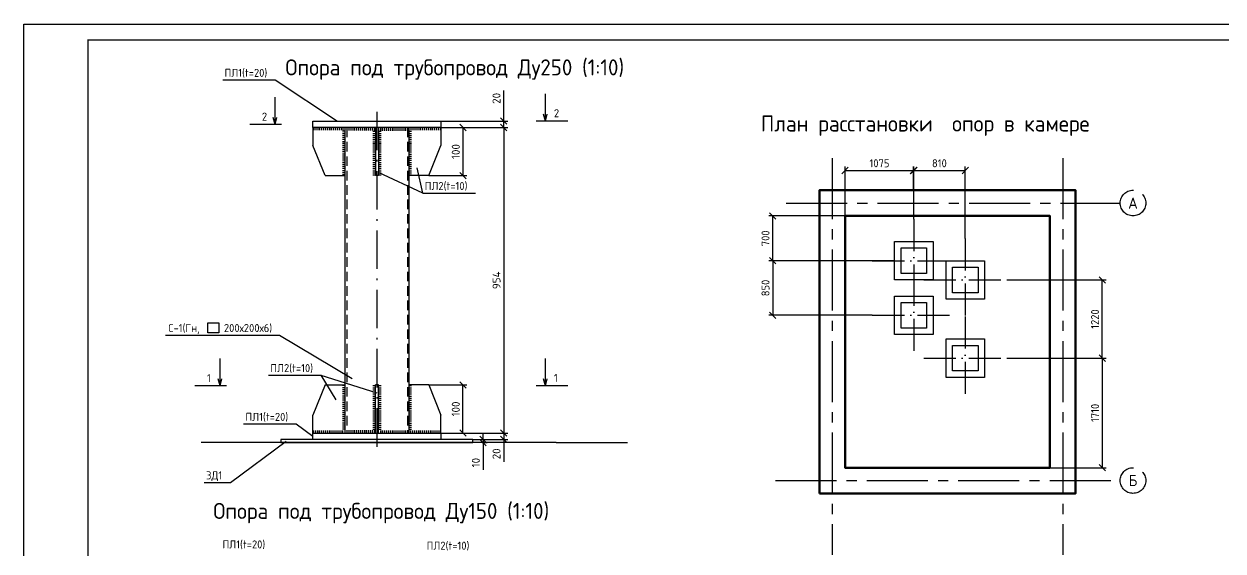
# Model space of a CAD drawing. Header units: millimetres. Extents: x 1601 to 14530, y 1157 to 12625.
# Drawn here: x 10649.1 to 11023.7, y 3084 to 3248.4 of the extents above; entities that cross this region are included whole.
import ezdxf

# ---------------------------------------------------------------- set-up
doc = ezdxf.new("R2010")
doc.units = ezdxf.units.MM
for name, pattern in [('ACAD_ISO10W100', [18.5, 12, -3, 0.5, -3]), ('ADSK_Осевая', [14, 10, -2, 0, -2]), ('HIDDEN', [0.375, 0.25, -0.125]), ('осевая2', [28.575, 19.05, -3.175, 3.175, -3.175])]:
    doc.linetypes.add(name, pattern=pattern)
doc.layers.add('Осевая', color=2, linetype='осевая2', lineweight=30)
doc.layers.add('Основной', color=1, linetype='Continuous', lineweight=60)
doc.layers.add('РАЗМЕР', color=7, linetype='Continuous')
doc.styles.add('-ISOCPEUR-', font='isocpeur.TTF')
doc.styles.add('GOST', font='GOST Common.ttf')
doc.styles.get("Standard").update_dxf_attribs({"font": 'GOST Common.ttf'})
doc.dimstyles.new('М 1 к 50', dxfattribs={"dimtxt": 2.5, "dimasz": 2, "dimexe": 1.25, "dimexo": 0, "dimgap": 1, "dimtad": 1, "dimdec": 0, "dimlfac": 50, "dimzin": 0, "dimdsep": 46, "dimtxsty": 'GOST', "dimblk": 'OBLIQUE', "dimcen": 0, "dimclrd": 256, "dimclre": 256, "dimclrt": 256, "dimazin": 2, "dimtfac": 1, "dimtdec": 0, "dimtmove": 0, "dimatfit": 3, "dimldrblk": 'NONE', "dimfxl": 1.25, "dimtolj": 1, "dimtzin": 0, "dimlwd": -1, "dimlwe": -1, "dimarcsym": 2})

# ---------------------------------------------------------------- blocks, each defined once
blk = doc.blocks.new('_Oblique')
at = {"color": 0, "linetype": 'ByBlock', "lineweight": -2}
blk.add_line((-0.5, -0.5), (0.5, 0.5), dxfattribs=at)
blk = doc.blocks.new('*D101')
at = {"transparency": 16777216}
for p, q in [((10798.96, 3218.13), (10798.96, 3227.73)), ((10779.35, 3218.13), (10800.21, 3218.13)), ((10798.96, 3216.13), (10798.96, 3218.13)), ((10779.35, 3216.13), (10800.21, 3216.13))]:
    blk.add_line(p, q, dxfattribs=at)
at = {"layer": 'Defpoints', "color": 0, "transparency": 16777216}
for p in [(10779.35, 3218.13), (10779.35, 3216.13), (10798.96, 3216.13)]:
    blk.add_point(p, dxfattribs=at)
at = {"transparency": 16777216, "xscale": 2, "yscale": 2, "zscale": 2}
for p, rotation in [((10798.96, 3218.13), 90), ((10798.96, 3216.13), 270)]:
    blk.add_blockref('_Oblique', p, dxfattribs=dict(at, rotation=rotation))
at = {"transparency": 16777216, "insert": (10796.71, 3225.23), "char_height": 2.5, "attachment_point": 5, "rotation": 90, "style": '-ISOCPEUR-'}
blk.add_mtext('\\A1;20', dxfattribs=at)
blk = doc.blocks.new('_None')
blk = doc.blocks.new('*D102')
at = {"transparency": 16777216}
for p, q in [((10779.35, 3216.13), (10787.48, 3216.13)), ((10786.23, 3216.13), (10786.23, 3201.13)), ((10775.56, 3201.13), (10787.48, 3201.13))]:
    blk.add_line(p, q, dxfattribs=at)
at = {"layer": 'Defpoints', "color": 0, "transparency": 16777216}
for p in [(10779.35, 3216.13), (10775.56, 3201.13), (10786.23, 3201.13)]:
    blk.add_point(p, dxfattribs=at)
at = {"transparency": 16777216, "xscale": 2, "yscale": 2, "zscale": 2}
for p, rotation in [((10786.23, 3216.13), 90), ((10786.23, 3201.13), 270)]:
    blk.add_blockref('_Oblique', p, dxfattribs=dict(at, rotation=rotation))
at = {"transparency": 16777216, "insert": (10783.98, 3208.63), "char_height": 2.5, "attachment_point": 5, "rotation": 90, "style": '-ISOCPEUR-'}
blk.add_mtext('\\A1;100', dxfattribs=at)
blk = doc.blocks.new('*D103')
at = {"transparency": 16777216}
for p, q in [((10798.96, 3120.78), (10800.21, 3120.78)), ((10798.96, 3120.78), (10798.96, 3118.78)), ((10789.35, 3118.78), (10800.21, 3118.78)), ((10798.96, 3118.78), (10798.96, 3111.78))]:
    blk.add_line(p, q, dxfattribs=at)
at = {"layer": 'Defpoints', "color": 0, "transparency": 16777216}
for p in [(10798.96, 3120.78), (10789.35, 3118.78), (10798.96, 3118.78)]:
    blk.add_point(p, dxfattribs=at)
at = {"transparency": 16777216, "xscale": 2, "yscale": 2, "zscale": 2}
for p, rotation in [((10798.96, 3120.78), 90), ((10798.96, 3118.78), 270)]:
    blk.add_blockref('_Oblique', p, dxfattribs=dict(at, rotation=rotation))
at = {"transparency": 16777216, "insert": (10796.71, 3114.28), "char_height": 2.5, "attachment_point": 5, "rotation": 90, "style": '-ISOCPEUR-'}
blk.add_mtext('\\A1;20', dxfattribs=at)
blk = doc.blocks.new('*D93')
at = {"transparency": 16777216}
for p, q in [((10792.5, 3118.78), (10792.5, 3120.78)), ((10792.25, 3117.78), (10793.75, 3117.78)), ((10792.5, 3118.78), (10793.75, 3118.78)), ((10792.5, 3118.78), (10792.5, 3117.78)), ((10792.5, 3117.78), (10792.5, 3109.28))]:
    blk.add_line(p, q, dxfattribs=at)
at = {"layer": 'Defpoints', "color": 0, "transparency": 16777216}
for p in [(10792.25, 3117.78), (10792.5, 3118.78), (10792.5, 3117.78)]:
    blk.add_point(p, dxfattribs=at)
at = {"transparency": 16777216, "xscale": 2, "yscale": 2, "zscale": 2}
for p, rotation in [((10792.5, 3118.78), 270), ((10792.5, 3117.78), 90)]:
    blk.add_blockref('_Oblique', p, dxfattribs=dict(at, rotation=rotation))
at = {"transparency": 16777216, "insert": (10790.25, 3111.53), "char_height": 2.5, "attachment_point": 5, "rotation": 90, "style": '-ISOCPEUR-'}
blk.add_mtext('\\A1;10', dxfattribs=at)
blk = doc.blocks.new('*D94')
at = {"transparency": 16777216}
for p, q in [((10789.78, 3216.13), (10800.21, 3216.13)), ((10798.96, 3216.13), (10798.96, 3120.78)), ((10787.48, 3120.78), (10800.21, 3120.78))]:
    blk.add_line(p, q, dxfattribs=at)
at = {"layer": 'Defpoints', "color": 0, "transparency": 16777216}
for p in [(10789.78, 3216.13), (10787.48, 3120.78), (10798.96, 3120.78)]:
    blk.add_point(p, dxfattribs=at)
at = {"transparency": 16777216, "xscale": 2, "yscale": 2, "zscale": 2}
for p, rotation in [((10798.96, 3216.13), 90), ((10798.96, 3120.78), 270)]:
    blk.add_blockref('_Oblique', p, dxfattribs=dict(at, rotation=rotation))
at = {"transparency": 16777216, "insert": (10796.71, 3168.45), "char_height": 2.5, "attachment_point": 5, "rotation": 90, "style": '-ISOCPEUR-'}
blk.add_mtext('\\A1;954', dxfattribs=at)
blk = doc.blocks.new('*D104')
at = {"transparency": 16777216}
for p, q in [((10775.56, 3135.78), (10787.48, 3135.78)), ((10786.23, 3120.78), (10786.23, 3135.78)), ((10779.35, 3120.78), (10787.48, 3120.78))]:
    blk.add_line(p, q, dxfattribs=at)
at = {"layer": 'Defpoints', "color": 0, "transparency": 16777216}
for p in [(10775.56, 3135.78), (10786.23, 3135.78), (10779.35, 3120.78)]:
    blk.add_point(p, dxfattribs=at)
at = {"transparency": 16777216, "xscale": 2, "yscale": 2, "zscale": 2}
for p, rotation in [((10786.23, 3135.78), 90), ((10786.23, 3120.78), 270)]:
    blk.add_blockref('_Oblique', p, dxfattribs=dict(at, rotation=rotation))
at = {"transparency": 16777216, "insert": (10783.98, 3128.28), "char_height": 2.5, "width": 2.259, "attachment_point": 5, "rotation": 90, "style": '-ISOCPEUR-'}
blk.add_mtext('\\A1;100', dxfattribs=at)
blk = doc.blocks.new('*D345')
at = {"transparency": 16777216}
for p, q in [((10914.11, 3188.55), (10881.74, 3188.55)), ((10882.99, 3174.55), (10882.99, 3188.55)), ((10914.11, 3174.55), (10881.74, 3174.55))]:
    blk.add_line(p, q, dxfattribs=at)
at = {"layer": 'Defpoints', "color": 0, "transparency": 16777216}
for p in [(10882.99, 3188.55), (10914.11, 3188.55), (10914.11, 3174.55)]:
    blk.add_point(p, dxfattribs=at)
at = {"transparency": 16777216, "xscale": 2, "yscale": 2, "zscale": 2}
for p, rotation in [((10882.99, 3188.55), 90), ((10882.99, 3174.55), 270)]:
    blk.add_blockref('_Oblique', p, dxfattribs=dict(at, rotation=rotation))
at = {"transparency": 16777216, "insert": (10880.74, 3181.55), "char_height": 2.5, "attachment_point": 5, "rotation": 90, "style": 'GOST'}
blk.add_mtext('\\A1;700', dxfattribs=at)
blk = doc.blocks.new('*D346')
at = {"transparency": 16777216}
for p, q in [((10921.08, 3174.55), (10881.74, 3174.55)), ((10882.99, 3174.55), (10882.99, 3157.55)), ((10914.11, 3157.55), (10881.74, 3157.55))]:
    blk.add_line(p, q, dxfattribs=at)
at = {"layer": 'Defpoints', "color": 0, "transparency": 16777216}
for p in [(10921.08, 3174.55), (10882.99, 3157.55), (10914.11, 3157.55)]:
    blk.add_point(p, dxfattribs=at)
at = {"transparency": 16777216, "xscale": 2, "yscale": 2, "zscale": 2}
for p, rotation in [((10882.99, 3174.55), 90), ((10882.99, 3157.55), 270)]:
    blk.add_blockref('_Oblique', p, dxfattribs=dict(at, rotation=rotation))
at = {"transparency": 16777216, "insert": (10880.74, 3166.05), "char_height": 2.5, "attachment_point": 5, "rotation": 90, "style": 'GOST'}
blk.add_mtext('\\A1;850', dxfattribs=at)
blk = doc.blocks.new('*D347')
at = {"transparency": 16777216}
for p, q in [((10956.12, 3168.55), (10987.18, 3168.55)), ((10985.93, 3144.15), (10985.93, 3168.55)), ((10956.12, 3144.15), (10987.18, 3144.15))]:
    blk.add_line(p, q, dxfattribs=at)
at = {"layer": 'Defpoints', "color": 0, "transparency": 16777216}
for p in [(10956.12, 3168.55), (10985.93, 3168.55), (10956.12, 3144.15)]:
    blk.add_point(p, dxfattribs=at)
at = {"transparency": 16777216, "xscale": 2, "yscale": 2, "zscale": 2}
for p, rotation in [((10985.93, 3168.55), 90), ((10985.93, 3144.15), 270)]:
    blk.add_blockref('_Oblique', p, dxfattribs=dict(at, rotation=rotation))
at = {"transparency": 16777216, "insert": (10983.68, 3156.35), "char_height": 2.5, "attachment_point": 5, "rotation": 90, "style": 'GOST'}
blk.add_mtext('\\A1;1220', dxfattribs=at)
blk = doc.blocks.new('*D348')
at = {"transparency": 16777216}
for p, q in [((10956.12, 3144.15), (10987.18, 3144.15)), ((10985.93, 3144.15), (10985.93, 3109.95)), ((10956.12, 3109.95), (10987.18, 3109.95))]:
    blk.add_line(p, q, dxfattribs=at)
at = {"layer": 'Defpoints', "color": 0, "transparency": 16777216}
for p in [(10956.12, 3144.15), (10956.12, 3109.95), (10985.93, 3109.95)]:
    blk.add_point(p, dxfattribs=at)
at = {"transparency": 16777216, "xscale": 2, "yscale": 2, "zscale": 2}
for p, rotation in [((10985.93, 3144.15), 90), ((10985.93, 3109.95), 270)]:
    blk.add_blockref('_Oblique', p, dxfattribs=dict(at, rotation=rotation))
at = {"transparency": 16777216, "insert": (10983.68, 3127.05), "char_height": 2.5, "attachment_point": 5, "rotation": 90, "style": 'GOST'}
blk.add_mtext('\\A1;1710', dxfattribs=at)
blk = doc.blocks.new('*D349')
at = {"transparency": 16777216}
for p, q in [((10905.6, 3188.55), (10905.6, 3203.98)), ((10905.6, 3202.73), (10927.08, 3202.73)), ((10927.08, 3187.51), (10927.08, 3203.98))]:
    blk.add_line(p, q, dxfattribs=at)
at = {"layer": 'Defpoints', "color": 0, "transparency": 16777216}
for p in [(10927.08, 3202.73), (10905.6, 3188.55), (10927.08, 3187.51)]:
    blk.add_point(p, dxfattribs=at)
at = {"transparency": 16777216, "xscale": 2, "yscale": 2, "zscale": 2, "rotation": 180}
blk.add_blockref('_Oblique', (10905.6, 3202.73), dxfattribs=at)
at = {"transparency": 16777216, "xscale": 2, "yscale": 2, "zscale": 2}
blk.add_blockref('_Oblique', (10927.08, 3202.73), dxfattribs=at)
at = {"transparency": 16777216, "insert": (10916.34, 3204.98), "char_height": 2.5, "attachment_point": 5, "style": 'GOST'}
blk.add_mtext('\\A1;1075', dxfattribs=at)
blk = doc.blocks.new('*D350')
at = {"transparency": 16777216}
for p, q in [((10926.97, 3196.55), (10926.97, 3203.98)), ((10926.97, 3202.73), (10943.15, 3202.73)), ((10943.15, 3181.51), (10943.15, 3203.98))]:
    blk.add_line(p, q, dxfattribs=at)
at = {"layer": 'Defpoints', "color": 0, "transparency": 16777216}
for p in [(10943.15, 3202.73), (10926.97, 3196.55), (10943.15, 3181.51)]:
    blk.add_point(p, dxfattribs=at)
at = {"transparency": 16777216, "xscale": 2, "yscale": 2, "zscale": 2, "rotation": 180}
blk.add_blockref('_Oblique', (10926.97, 3202.73), dxfattribs=at)
at = {"transparency": 16777216, "xscale": 2, "yscale": 2, "zscale": 2}
blk.add_blockref('_Oblique', (10943.15, 3202.73), dxfattribs=at)
at = {"transparency": 16777216, "insert": (10935.06, 3204.98), "char_height": 2.5, "attachment_point": 5, "style": 'GOST'}
blk.add_mtext('\\A1;810', dxfattribs=at)

msp = doc.modelspace()

# ---------------------------------------------------------------- linework, layer by layer
at = {"color": 18, "true_color": 0x000000}
for p, q in [((10711.1779, 3230.9841), (10727.577, 3230.9841)), ((10727.577, 3230.9841), (10747.0187, 3218.1299)), ((10727.5333, 3217.0977), (10727.5333, 3225.6083)), ((10811.9766, 3218.0977), (10811.9766, 3226.6083)), ((10727.5333, 3217.0977), (10726.9465, 3219.2796)), ((10727.5333, 3217.0977), (10728.1201, 3219.2796)), ((10759.3549, 3218.1299), (10771.8549, 3218.1299)), ((10818.9837, 3218.0977), (10809.0923, 3218.0977)), ((10811.9766, 3218.0977), (10811.3898, 3220.2796)), ((10811.9766, 3218.0977), (10812.5633, 3220.2796)), ((10729.5294, 3217.0977), (10719.638, 3217.0977)), ((10739.3549, 3216.1299), (10739.3549, 3210.5719)), ((10739.6268, 3216.1299), (10739.6268, 3215.3372)), ((10740.2349, 3216.1299), (10740.2349, 3215.3372)), ((10740.8429, 3216.1299), (10740.8429, 3215.3372)), ((10741.4509, 3216.1299), (10741.4509, 3215.3372)), ((10742.0589, 3216.1299), (10742.0589, 3215.3372)), ((10742.6669, 3216.1299), (10742.6669, 3215.3372)), ((10743.2749, 3216.1299), (10743.2749, 3215.3372)), ((10743.8829, 3216.1299), (10743.8829, 3215.3372)), ((10744.4909, 3216.1299), (10744.4909, 3215.3372)), ((10745.0989, 3216.1299), (10745.0989, 3215.3372)), ((10745.7069, 3216.1299), (10745.7069, 3215.3372)), ((10746.3149, 3216.1299), (10746.3149, 3215.3372)), ((10746.9229, 3216.1299), (10746.9229, 3215.3372)), ((10747.5309, 3216.1299), (10747.5309, 3215.3372)), ((10748.1389, 3216.1299), (10748.1389, 3215.3372)), ((10749.3549, 3214.9624), (10748.5804, 3214.9624)), ((10749.3549, 3214.3106), (10748.5804, 3214.3106)), ((10748.7469, 3216.1299), (10748.7469, 3215.3372)), ((10749.3549, 3216.1299), (10749.3549, 3120.7799)), ((10750.5709, 3216.0226), (10750.5709, 3215.2299)), ((10751.1789, 3216.0226), (10751.1789, 3215.2299)), ((10751.7869, 3216.0226), (10751.7869, 3215.2299)), ((10752.3949, 3216.0226), (10752.3949, 3215.2299)), ((10753.0029, 3216.0226), (10753.0029, 3215.2299)), ((10753.6109, 3216.0226), (10753.6109, 3215.2299)), ((10754.2189, 3216.0226), (10754.2189, 3215.2299)), ((10754.8269, 3216.0226), (10754.8269, 3215.2299)), ((10755.4349, 3216.0226), (10755.4349, 3215.2299)), ((10756.0429, 3216.0226), (10756.0429, 3215.2299)), ((10756.6509, 3216.0226), (10756.6509, 3215.2299)), ((10757.2589, 3216.0226), (10757.2589, 3215.2299)), ((10757.867, 3216.0226), (10757.867, 3215.2299)), ((10758.1026, 3214.9624), (10758.8771, 3214.9624)), ((10758.1026, 3214.3106), (10758.8771, 3214.3106)), ((10758.475, 3216.0226), (10758.475, 3215.2299)), ((10758.8955, 3216.1299), (10758.8955, 3201.1299)), ((10759.8143, 3216.1299), (10759.8143, 3201.1299)), ((10759.9472, 3214.9624), (10760.7218, 3214.9624)), ((10759.9472, 3214.3106), (10760.7218, 3214.3106)), ((10760.4223, 3215.9437), (10760.4223, 3215.151)), ((10761.0303, 3215.9437), (10761.0303, 3215.151)), ((10761.6383, 3215.9437), (10761.6383, 3215.151)), ((10762.2463, 3215.9437), (10762.2463, 3215.151)), ((10762.8543, 3215.9437), (10762.8543, 3215.151)), ((10763.4623, 3215.9437), (10763.4623, 3215.151)), ((10764.0703, 3215.9437), (10764.0703, 3215.151)), ((10764.6783, 3215.9437), (10764.6783, 3215.151)), ((10765.2864, 3215.9437), (10765.2864, 3215.151)), ((10765.8944, 3215.9437), (10765.8944, 3215.151)), ((10766.5024, 3215.9437), (10766.5024, 3215.151)), ((10767.1104, 3215.9437), (10767.1104, 3215.151)), ((10767.7184, 3215.9437), (10767.7184, 3215.151)), ((10768.3264, 3215.9437), (10768.3264, 3215.151)), ((10769.3549, 3216.1299), (10769.3549, 3120.7799)), ((10769.3549, 3214.9624), (10770.1294, 3214.9624)), ((10769.3549, 3214.3106), (10770.1294, 3214.3106)), ((10769.9629, 3216.1299), (10769.9629, 3215.3372)), ((10770.5709, 3216.1299), (10770.5709, 3215.3372)), ((10771.1789, 3216.1299), (10771.1789, 3215.3372)), ((10771.7869, 3216.1299), (10771.7869, 3215.3372)), ((10772.3949, 3216.1299), (10772.3949, 3215.3372)), ((10773.0029, 3216.1299), (10773.0029, 3215.3372)), ((10773.6109, 3216.1299), (10773.6109, 3215.3372)), ((10774.2189, 3216.1299), (10774.2189, 3215.3372)), ((10774.8269, 3216.1299), (10774.8269, 3215.3372)), ((10775.4349, 3216.1299), (10775.4349, 3215.3372)), ((10776.0429, 3216.1299), (10776.0429, 3215.3372)), ((10776.6509, 3216.1299), (10776.6509, 3215.3372)), ((10777.2589, 3216.1299), (10777.2589, 3215.3372)), ((10777.867, 3216.1299), (10777.867, 3215.3372)), ((10778.475, 3216.1299), (10778.475, 3215.3372)), ((10779.083, 3216.1299), (10779.083, 3215.3372)), ((10779.3549, 3216.1299), (10779.3549, 3210.5719)), ((10743.1519, 3201.1299), (10739.3549, 3210.5719)), ((10749.3549, 3213.6588), (10748.5804, 3213.6588)), ((10749.3549, 3213.0071), (10748.5804, 3213.0071)), ((10749.3549, 3213.0071), (10748.5804, 3213.0071)), ((10749.3549, 3212.3553), (10748.5804, 3212.3553)), ((10749.3549, 3211.7035), (10748.5804, 3211.7035)), ((10749.3549, 3211.1211), (10748.5804, 3211.1211)), ((10749.3549, 3211.0518), (10748.5804, 3211.0518)), ((10749.3549, 3210.4693), (10748.5804, 3210.4693)), ((10758.1026, 3213.6588), (10758.8771, 3213.6588)), ((10758.1026, 3213.0071), (10758.8771, 3213.0071)), ((10758.1026, 3213.0071), (10758.8771, 3213.0071)), ((10758.1026, 3212.3553), (10758.8771, 3212.3553)), ((10758.1026, 3211.7035), (10758.8771, 3211.7035)), ((10758.1026, 3211.1211), (10758.8771, 3211.1211)), ((10758.1026, 3211.0518), (10758.8771, 3211.0518)), ((10758.1026, 3210.4693), (10758.8771, 3210.4693)), ((10759.9472, 3213.6588), (10760.7218, 3213.6588)), ((10759.9472, 3213.0071), (10760.7218, 3213.0071)), ((10759.9472, 3213.0071), (10760.7218, 3213.0071)), ((10759.9472, 3212.3553), (10760.7218, 3212.3553)), ((10759.9472, 3211.7035), (10760.7218, 3211.7035)), ((10759.9472, 3211.1211), (10760.7218, 3211.1211)), ((10759.9472, 3211.0518), (10760.7218, 3211.0518)), ((10759.9472, 3210.4693), (10760.7218, 3210.4693)), ((10769.3549, 3213.6588), (10770.1294, 3213.6588)), ((10769.3549, 3213.0071), (10770.1294, 3213.0071)), ((10769.3549, 3213.0071), (10770.1294, 3213.0071)), ((10769.3549, 3212.3553), (10770.1294, 3212.3553)), ((10769.3549, 3211.7035), (10770.1294, 3211.7035)), ((10769.3549, 3211.1211), (10770.1294, 3211.1211)), ((10769.3549, 3211.0518), (10770.1294, 3211.0518)), ((10769.3549, 3210.4693), (10770.1294, 3210.4693)), ((10775.5579, 3201.1299), (10779.3549, 3210.5719)), ((10749.3549, 3209.8175), (10748.5804, 3209.8175)), ((10749.3549, 3209.1658), (10748.5804, 3209.1658)), ((10749.3549, 3209.1658), (10748.5804, 3209.1658)), ((10749.3549, 3208.514), (10748.5804, 3208.514)), ((10749.3549, 3207.8622), (10748.5804, 3207.8622)), ((10749.3549, 3207.2105), (10748.5804, 3207.2105)), ((10749.3549, 3207.2105), (10748.5804, 3207.2105)), ((10749.3549, 3206.5587), (10748.5804, 3206.5587)), ((10758.1026, 3209.8175), (10758.8771, 3209.8175)), ((10758.1026, 3209.1658), (10758.8771, 3209.1658)), ((10758.1026, 3209.1658), (10758.8771, 3209.1658)), ((10758.1026, 3208.514), (10758.8771, 3208.514)), ((10758.1026, 3207.8622), (10758.8771, 3207.8622)), ((10758.1026, 3207.2105), (10758.8771, 3207.2105)), ((10758.1026, 3207.2105), (10758.8771, 3207.2105)), ((10758.1026, 3206.5587), (10758.8771, 3206.5587)), ((10759.9472, 3209.8175), (10760.7218, 3209.8175)), ((10759.9472, 3209.1658), (10760.7218, 3209.1658)), ((10759.9472, 3209.1658), (10760.7218, 3209.1658)), ((10759.9472, 3208.514), (10760.7218, 3208.514)), ((10759.9472, 3207.8622), (10760.7218, 3207.8622)), ((10759.9472, 3207.2105), (10760.7218, 3207.2105)), ((10759.9472, 3207.2105), (10760.7218, 3207.2105)), ((10759.9472, 3206.5587), (10760.7218, 3206.5587)), ((10769.3549, 3209.8175), (10770.1294, 3209.8175)), ((10769.3549, 3209.1658), (10770.1294, 3209.1658)), ((10769.3549, 3209.1658), (10770.1294, 3209.1658)), ((10769.3549, 3208.514), (10770.1294, 3208.514)), ((10769.3549, 3207.8622), (10770.1294, 3207.8622)), ((10769.3549, 3207.2105), (10770.1294, 3207.2105)), ((10769.3549, 3207.2105), (10770.1294, 3207.2105)), ((10769.3549, 3206.5587), (10770.1294, 3206.5587)), ((10749.3549, 3205.9069), (10748.5804, 3205.9069)), ((10749.3549, 3205.2551), (10748.5804, 3205.2551)), ((10749.3549, 3205.2551), (10748.5804, 3205.2551)), ((10749.3549, 3204.6034), (10748.5804, 3204.6034)), ((10749.3549, 3203.9516), (10748.5804, 3203.9516)), ((10749.3549, 3203.2998), (10748.5804, 3203.2998)), ((10749.3549, 3203.2998), (10748.5804, 3203.2998)), ((10749.3549, 3202.648), (10748.5804, 3202.648)), ((10758.1026, 3205.9069), (10758.8771, 3205.9069)), ((10758.1026, 3205.2551), (10758.8771, 3205.2551)), ((10758.1026, 3205.2551), (10758.8771, 3205.2551)), ((10758.1026, 3204.6034), (10758.8771, 3204.6034)), ((10758.1026, 3203.9516), (10758.8771, 3203.9516)), ((10758.1026, 3203.2998), (10758.8771, 3203.2998)), ((10758.1026, 3203.2998), (10758.8771, 3203.2998)), ((10758.1026, 3202.648), (10758.8771, 3202.648)), ((10759.9472, 3205.9069), (10760.7218, 3205.9069)), ((10759.9472, 3205.2551), (10760.7218, 3205.2551)), ((10759.9472, 3205.2551), (10760.7218, 3205.2551)), ((10759.9472, 3204.6034), (10760.7218, 3204.6034)), ((10759.9472, 3203.9516), (10760.7218, 3203.9516)), ((10759.9472, 3203.2998), (10760.7218, 3203.2998)), ((10759.9472, 3203.2998), (10760.7218, 3203.2998)), ((10759.9472, 3202.648), (10760.7218, 3202.648)), ((10769.3549, 3205.9069), (10770.1294, 3205.9069)), ((10769.3549, 3205.2551), (10770.1294, 3205.2551)), ((10769.3549, 3205.2551), (10770.1294, 3205.2551)), ((10769.3549, 3204.6034), (10770.1294, 3204.6034)), ((10769.3549, 3203.9516), (10770.1294, 3203.9516)), ((10769.3549, 3203.2998), (10770.1294, 3203.2998)), ((10769.3549, 3203.2998), (10770.1294, 3203.2998)), ((10769.3549, 3202.648), (10770.1294, 3202.648)), ((10773.709, 3195.6824), (10771.944, 3203.585)), ((10743.1519, 3201.1299), (10749.3549, 3201.1299)), ((10749.3549, 3201.9963), (10748.5804, 3201.9963)), ((10749.3549, 3201.3445), (10748.5804, 3201.3445)), ((10758.1026, 3201.9963), (10758.8771, 3201.9963)), ((10758.1026, 3201.3445), (10758.8771, 3201.3445)), ((10759.8143, 3201.1299), (10758.8955, 3201.1299)), ((10773.709, 3195.6824), (10759.8143, 3202.1389)), ((10759.9472, 3201.9963), (10760.7218, 3201.9963)), ((10759.9472, 3201.3445), (10760.7218, 3201.3445)), ((10769.3549, 3201.9963), (10770.1294, 3201.9963)), ((10769.3549, 3201.3445), (10770.1294, 3201.3445)), ((10775.5579, 3201.1299), (10769.3549, 3201.1299)), ((10773.709, 3195.6824), (10790.1082, 3195.6824)), ((10693.3098, 3151.3384), (10728.926, 3151.3384)), ((10728.926, 3151.3384), (10751.6043, 3137.8169)), ((10710.3571, 3135.4766), (10710.3571, 3143.9872)), ((10811.9766, 3135.4766), (10811.9766, 3143.9872)), ((10712.3533, 3135.4766), (10702.4618, 3135.4766)), ((10710.3571, 3135.4766), (10709.7703, 3137.6585)), ((10710.3571, 3135.4766), (10710.9439, 3137.6585)), ((10725.4765, 3138.8234), (10741.8757, 3138.8234)), ((10743.1519, 3135.7799), (10739.3549, 3126.338)), ((10741.8757, 3138.8234), (10759.3549, 3133.3451)), ((10741.8757, 3138.8234), (10746.5571, 3131.1203)), ((10743.1519, 3135.7799), (10749.3549, 3135.7799)), ((10749.3549, 3135.5654), (10748.5804, 3135.5654)), ((10758.1026, 3135.5654), (10758.8771, 3135.5654)), ((10758.8955, 3120.7799), (10758.8955, 3135.7799)), ((10759.8143, 3135.7799), (10758.8955, 3135.7799)), ((10759.8143, 3120.7799), (10759.8143, 3135.7799)), ((10759.9472, 3135.5654), (10760.7218, 3135.5654)), ((10775.5579, 3135.7799), (10769.3549, 3135.7799)), ((10769.3549, 3135.5654), (10770.1294, 3135.5654)), ((10775.5579, 3135.7799), (10779.3549, 3126.338)), ((10818.9837, 3135.4766), (10809.0923, 3135.4766)), ((10811.9766, 3135.4766), (10811.3898, 3137.6585)), ((10811.9766, 3135.4766), (10812.5633, 3137.6585)), ((10749.3549, 3134.9136), (10748.5804, 3134.9136)), ((10749.3549, 3134.2618), (10748.5804, 3134.2618)), ((10749.3549, 3133.61), (10748.5804, 3133.61)), ((10749.3549, 3133.61), (10748.5804, 3133.61)), ((10749.3549, 3132.9583), (10748.5804, 3132.9583)), ((10749.3549, 3132.3065), (10748.5804, 3132.3065)), ((10749.3549, 3131.6547), (10748.5804, 3131.6547)), ((10749.3549, 3131.6547), (10748.5804, 3131.6547)), ((10758.1026, 3134.9136), (10758.8771, 3134.9136)), ((10758.1026, 3134.2618), (10758.8771, 3134.2618)), ((10758.1026, 3133.61), (10758.8771, 3133.61)), ((10758.1026, 3133.61), (10758.8771, 3133.61)), ((10758.1026, 3132.9583), (10758.8771, 3132.9583)), ((10758.1026, 3132.3065), (10758.8771, 3132.3065)), ((10758.1026, 3131.6547), (10758.8771, 3131.6547)), ((10758.1026, 3131.6547), (10758.8771, 3131.6547)), ((10759.9472, 3134.9136), (10760.7218, 3134.9136)), ((10759.9472, 3134.2618), (10760.7218, 3134.2618)), ((10759.9472, 3133.61), (10760.7218, 3133.61)), ((10759.9472, 3133.61), (10760.7218, 3133.61)), ((10759.9472, 3132.9583), (10760.7218, 3132.9583)), ((10759.9472, 3132.3065), (10760.7218, 3132.3065)), ((10759.9472, 3131.6547), (10760.7218, 3131.6547)), ((10759.9472, 3131.6547), (10760.7218, 3131.6547)), ((10769.3549, 3134.9136), (10770.1294, 3134.9136)), ((10769.3549, 3134.2618), (10770.1294, 3134.2618)), ((10769.3549, 3133.61), (10770.1294, 3133.61)), ((10769.3549, 3133.61), (10770.1294, 3133.61)), ((10769.3549, 3132.9583), (10770.1294, 3132.9583)), ((10769.3549, 3132.3065), (10770.1294, 3132.3065)), ((10769.3549, 3131.6547), (10770.1294, 3131.6547)), ((10769.3549, 3131.6547), (10770.1294, 3131.6547)), ((10749.3549, 3131.0029), (10748.5804, 3131.0029)), ((10749.3549, 3130.3512), (10748.5804, 3130.3512)), ((10749.3549, 3129.6994), (10748.5804, 3129.6994)), ((10749.3549, 3129.6994), (10748.5804, 3129.6994)), ((10749.3549, 3129.0476), (10748.5804, 3129.0476)), ((10749.3549, 3128.3958), (10748.5804, 3128.3958)), ((10749.3549, 3127.7441), (10748.5804, 3127.7441)), ((10749.3549, 3127.7441), (10748.5804, 3127.7441)), ((10758.1026, 3131.0029), (10758.8771, 3131.0029)), ((10758.1026, 3130.3512), (10758.8771, 3130.3512)), ((10758.1026, 3129.6994), (10758.8771, 3129.6994)), ((10758.1026, 3129.6994), (10758.8771, 3129.6994)), ((10758.1026, 3129.0476), (10758.8771, 3129.0476)), ((10758.1026, 3128.3958), (10758.8771, 3128.3958)), ((10758.1026, 3127.7441), (10758.8771, 3127.7441)), ((10758.1026, 3127.7441), (10758.8771, 3127.7441)), ((10759.9472, 3131.0029), (10760.7218, 3131.0029)), ((10759.9472, 3130.3512), (10760.7218, 3130.3512)), ((10759.9472, 3129.6994), (10760.7218, 3129.6994)), ((10759.9472, 3129.6994), (10760.7218, 3129.6994)), ((10759.9472, 3129.0476), (10760.7218, 3129.0476)), ((10759.9472, 3128.3958), (10760.7218, 3128.3958)), ((10759.9472, 3127.7441), (10760.7218, 3127.7441)), ((10759.9472, 3127.7441), (10760.7218, 3127.7441)), ((10769.3549, 3131.0029), (10770.1294, 3131.0029)), ((10769.3549, 3130.3512), (10770.1294, 3130.3512)), ((10769.3549, 3129.6994), (10770.1294, 3129.6994)), ((10769.3549, 3129.6994), (10770.1294, 3129.6994)), ((10769.3549, 3129.0476), (10770.1294, 3129.0476)), ((10769.3549, 3128.3958), (10770.1294, 3128.3958)), ((10769.3549, 3127.7441), (10770.1294, 3127.7441)), ((10769.3549, 3127.7441), (10770.1294, 3127.7441)), ((10739.3549, 3120.7799), (10739.3549, 3126.338)), ((10749.3549, 3127.0923), (10748.5804, 3127.0923)), ((10749.3549, 3126.4405), (10748.5804, 3126.4405)), ((10749.3549, 3125.8581), (10748.5804, 3125.8581)), ((10749.3549, 3125.7887), (10748.5804, 3125.7887)), ((10749.3549, 3125.2063), (10748.5804, 3125.2063)), ((10749.3549, 3124.5545), (10748.5804, 3124.5545)), ((10749.3549, 3123.9028), (10748.5804, 3123.9028)), ((10749.3549, 3123.9028), (10748.5804, 3123.9028)), ((10758.1026, 3127.0923), (10758.8771, 3127.0923)), ((10758.1026, 3126.4405), (10758.8771, 3126.4405)), ((10758.1026, 3125.8581), (10758.8771, 3125.8581)), ((10758.1026, 3125.7887), (10758.8771, 3125.7887)), ((10758.1026, 3125.2063), (10758.8771, 3125.2063)), ((10758.1026, 3124.5545), (10758.8771, 3124.5545)), ((10758.1026, 3123.9028), (10758.8771, 3123.9028)), ((10758.1026, 3123.9028), (10758.8771, 3123.9028)), ((10759.9472, 3127.0923), (10760.7218, 3127.0923)), ((10759.9472, 3126.4405), (10760.7218, 3126.4405)), ((10759.9472, 3125.8581), (10760.7218, 3125.8581)), ((10759.9472, 3125.7887), (10760.7218, 3125.7887)), ((10759.9472, 3125.2063), (10760.7218, 3125.2063)), ((10759.9472, 3124.5545), (10760.7218, 3124.5545)), ((10759.9472, 3123.9028), (10760.7218, 3123.9028)), ((10759.9472, 3123.9028), (10760.7218, 3123.9028)), ((10769.3549, 3127.0923), (10770.1294, 3127.0923)), ((10769.3549, 3126.4405), (10770.1294, 3126.4405)), ((10769.3549, 3125.8581), (10770.1294, 3125.8581)), ((10769.3549, 3125.7887), (10770.1294, 3125.7887)), ((10769.3549, 3125.2063), (10770.1294, 3125.2063)), ((10769.3549, 3124.5545), (10770.1294, 3124.5545)), ((10769.3549, 3123.9028), (10770.1294, 3123.9028)), ((10769.3549, 3123.9028), (10770.1294, 3123.9028)), ((10779.3549, 3120.7799), (10779.3549, 3126.338)), ((10717.7161, 3123.6044), (10734.1153, 3123.6044)), ((10734.1153, 3123.6044), (10739.3549, 3119.7799)), ((10739.6268, 3120.7799), (10739.6268, 3121.5726)), ((10740.2349, 3120.7799), (10740.2349, 3121.5726)), ((10740.8429, 3120.7799), (10740.8429, 3121.5726)), ((10741.4509, 3120.7799), (10741.4509, 3121.5726)), ((10742.0589, 3120.7799), (10742.0589, 3121.5726)), ((10742.6669, 3120.7799), (10742.6669, 3121.5726)), ((10743.2749, 3120.7799), (10743.2749, 3121.5726)), ((10743.8829, 3120.7799), (10743.8829, 3121.5726)), ((10744.4909, 3120.7799), (10744.4909, 3121.5726)), ((10745.0989, 3120.7799), (10745.0989, 3121.5726)), ((10745.7069, 3120.7799), (10745.7069, 3121.5726)), ((10746.3149, 3120.7799), (10746.3149, 3121.5726)), ((10746.9229, 3120.7799), (10746.9229, 3121.5726)), ((10747.5309, 3120.7799), (10747.5309, 3121.5726)), ((10748.1389, 3120.7799), (10748.1389, 3121.5726)), ((10749.3549, 3123.251), (10748.5804, 3123.251)), ((10749.3549, 3122.5992), (10748.5804, 3122.5992)), ((10749.3549, 3121.9474), (10748.5804, 3121.9474)), ((10748.7469, 3120.7799), (10748.7469, 3121.5726)), ((10749.9629, 3121.6596), (10749.9629, 3120.8669)), ((10750.5709, 3121.6596), (10750.5709, 3120.8669)), ((10751.1789, 3121.6596), (10751.1789, 3120.8669)), ((10751.7869, 3121.6596), (10751.7869, 3120.8669)), ((10752.3949, 3121.6596), (10752.3949, 3120.8669)), ((10753.0029, 3121.6596), (10753.0029, 3120.8669)), ((10753.6109, 3121.6596), (10753.6109, 3120.8669)), ((10754.2189, 3121.6596), (10754.2189, 3120.8669)), ((10754.8269, 3121.6596), (10754.8269, 3120.8669)), ((10755.4349, 3121.6596), (10755.4349, 3120.8669)), ((10756.0429, 3121.6596), (10756.0429, 3120.8669)), ((10756.6509, 3121.6596), (10756.6509, 3120.8669)), ((10757.2589, 3121.6596), (10757.2589, 3120.8669)), ((10757.867, 3121.6596), (10757.867, 3120.8669)), ((10758.1026, 3123.251), (10758.8771, 3123.251)), ((10758.1026, 3122.5992), (10758.8771, 3122.5992)), ((10758.1026, 3121.9474), (10758.8771, 3121.9474)), ((10758.475, 3121.6596), (10758.475, 3120.8669)), ((10759.9472, 3123.251), (10760.7218, 3123.251)), ((10759.9472, 3122.5992), (10760.7218, 3122.5992)), ((10759.9472, 3121.9474), (10760.7218, 3121.9474)), ((10760.4223, 3121.5807), (10760.4223, 3120.788)), ((10761.0303, 3121.5807), (10761.0303, 3120.788)), ((10761.6383, 3121.5807), (10761.6383, 3120.788)), ((10762.2463, 3121.5807), (10762.2463, 3120.788)), ((10762.8543, 3121.5807), (10762.8543, 3120.788)), ((10763.4623, 3121.5807), (10763.4623, 3120.788)), ((10764.0703, 3121.5807), (10764.0703, 3120.788)), ((10764.6783, 3121.5807), (10764.6783, 3120.788)), ((10765.2864, 3121.5807), (10765.2864, 3120.788)), ((10765.8944, 3121.5807), (10765.8944, 3120.788)), ((10766.5024, 3121.5807), (10766.5024, 3120.788)), ((10767.1104, 3121.5807), (10767.1104, 3120.788)), ((10767.7184, 3121.5807), (10767.7184, 3120.788)), ((10768.3264, 3121.5807), (10768.3264, 3120.788)), ((10768.9344, 3121.5807), (10768.9344, 3120.788)), ((10769.3549, 3123.251), (10770.1294, 3123.251)), ((10769.3549, 3122.5992), (10770.1294, 3122.5992)), ((10769.3549, 3121.9474), (10770.1294, 3121.9474)), ((10769.9629, 3120.7799), (10769.9629, 3121.5726)), ((10770.5709, 3120.7799), (10770.5709, 3121.5726)), ((10771.1789, 3120.7799), (10771.1789, 3121.5726)), ((10771.7869, 3120.7799), (10771.7869, 3121.5726)), ((10772.3949, 3120.7799), (10772.3949, 3121.5726)), ((10773.0029, 3120.7799), (10773.0029, 3121.5726)), ((10773.6109, 3120.7799), (10773.6109, 3121.5726)), ((10774.2189, 3120.7799), (10774.2189, 3121.5726)), ((10774.8269, 3120.7799), (10774.8269, 3121.5726)), ((10775.4349, 3120.7799), (10775.4349, 3121.5726)), ((10776.0429, 3120.7799), (10776.0429, 3121.5726)), ((10776.6509, 3120.7799), (10776.6509, 3121.5726)), ((10777.2589, 3120.7799), (10777.2589, 3121.5726)), ((10777.867, 3120.7799), (10777.867, 3121.5726)), ((10778.475, 3120.7799), (10778.475, 3121.5726)), ((10779.083, 3120.7799), (10779.083, 3121.5726)), ((10815.3037, 3117.7799), (10704.4555, 3117.7799)), ((10713.631, 3105.3513), (10731.0473, 3118.2316)), ((10705.4314, 3105.3513), (10713.631, 3105.3513))]:
    msp.add_line(p, q, dxfattribs=at)
at = {"color": 18, "linetype": 'ACAD_ISO10W100', "true_color": 0x000000}
msp.add_line((10759.3549, 3221.0163), (10759.3549, 3114.1287), dxfattribs=at)
at = {"color": 18, "linetype": 'HIDDEN', "ltscale": 12, "true_color": 0x000000}
for p, q in [((10749.9629, 3216.1299), (10749.9629, 3121.6596)), ((10768.9344, 3216.1299), (10768.9344, 3121.5807))]:
    msp.add_line(p, q, dxfattribs=at)
at = {"color": 18, "linetype": 'ADSK_Осевая', "true_color": 0x000000}
for p, q in [((10927.0801, 3187.515), (10927.0801, 3161.5766)), ((10943.1467, 3181.515), (10943.1467, 3155.5766)), ((10914.111, 3174.5458), (10940.0493, 3174.5458)), ((10927.0801, 3170.515), (10927.0801, 3144.5766)), ((10930.1776, 3168.5458), (10956.1159, 3168.5458)), ((10914.111, 3157.5458), (10940.0493, 3157.5458)), ((10943.1467, 3157.115), (10943.1467, 3131.1766)), ((10930.1776, 3144.1458), (10956.1159, 3144.1458))]:
    msp.add_line(p, q, dxfattribs=at)
msp.add_line((10815.3037, 3117.7799), (10837.6281, 3117.7799))
msp.add_lwpolyline([(10649.0991, 3248.4461), (11243.0991, 3248.4461), (11243.0991, 2828.4461), (10649.0991, 2828.4461)], close=True)
at = {"const_width": 0.5}
msp.add_lwpolyline([(10669.0991, 3243.4461), (11238.0991, 3243.4461), (11238.0991, 2833.4461), (10669.0991, 2833.4461)], close=True, dxfattribs=at)
at = {"color": 18, "true_color": 0x000000}
for points in [[(10779.3549, 3216.1299), (10739.3549, 3216.1299), (10739.3549, 3218.1299), (10779.3549, 3218.1299)], [(10921.0801, 3180.5458), (10933.0801, 3180.5458), (10933.0801, 3168.5458), (10921.0801, 3168.5458)], [(10923.0801, 3178.5458), (10931.0801, 3178.5458), (10931.0801, 3170.5458), (10923.0801, 3170.5458)], [(10937.1467, 3174.5458), (10949.1467, 3174.5458), (10949.1467, 3162.5458), (10937.1467, 3162.5458)], [(10939.1467, 3172.5458), (10947.1467, 3172.5458), (10947.1467, 3164.5458), (10939.1467, 3164.5458)], [(10921.0801, 3163.5458), (10933.0801, 3163.5458), (10933.0801, 3151.5458), (10921.0801, 3151.5458)], [(10923.0801, 3161.5458), (10931.0801, 3161.5458), (10931.0801, 3153.5458), (10923.0801, 3153.5458)], [(10706.5605, 3155.1611), (10709.937, 3155.1611), (10709.937, 3152.0215), (10706.5605, 3152.0215)], [(10937.1467, 3150.1458), (10949.1467, 3150.1458), (10949.1467, 3138.1458), (10937.1467, 3138.1458)], [(10939.1467, 3148.1458), (10947.1467, 3148.1458), (10947.1467, 3140.1458), (10939.1467, 3140.1458)], [(10739.3549, 3120.7799), (10779.3549, 3120.7799), (10779.3549, 3118.7799), (10739.3549, 3118.7799)], [(10789.3549, 3118.7799), (10729.3549, 3118.7799), (10729.3549, 3117.7799), (10789.3549, 3117.7799)]]:
    msp.add_lwpolyline(points, close=True, dxfattribs=at)
at = {"layer": 'Осевая'}
for p, q in [((10901.5969, 3206.6171), (10901.596, 3082.7972)), ((10973.597, 3206.6171), (10973.598, 3082.7972)), ((10887.1983, 3192.5509), (10991.5486, 3192.5506)), ((10883.8259, 3105.9463), (10991.5486, 3105.9466))]:
    msp.add_line(p, q, dxfattribs=at)
for centre in [(10995.536, 3192.5509), (10995.536, 3105.9463)]:
    msp.add_circle(centre, 4.0002, dxfattribs=at)
at = {"layer": 'Основной', "color": 7, "lineweight": 53}
for points in [[(10897.597, 3101.9458), (10897.597, 3196.5514), (10977.597, 3196.5514), (10977.597, 3101.9458)], [(10969.597, 3109.9458), (10969.597, 3188.5514), (10905.597, 3188.5514), (10905.597, 3109.9458)]]:
    msp.add_lwpolyline(points, close=True, dxfattribs=at)

# ---------------------------------------------------------------- texts
at = {"layer": 'Основной', "char_height": 3.5, "attachment_point": 5}
for s, insert, rotation in [('А', (10995.536, 3192.5509), 359.991659), ('Б', (10995.536, 3105.9463), 0.008341)]:
    msp.add_mtext_dynamic_manual_height_columns(s, width=5.739849, gutter_width=12.5, heights=[0], dxfattribs=dict(at, insert=insert, rotation=rotation))
at = {"layer": 'РАЗМЕР', "color": 18, "true_color": 0x000000}
for s, height, p in [('Опора под трубопровод Ду250 (1:10)', 5, (10730.7781, 3232.4063)), ('ПЛ1(t=20)', 2.5, (10711.7422, 3231.9519)), ('2', 2.5, (10814.6434, 3219.345)), ('2', 2.5, (10723.4206, 3218.2861)), ('План расстановки  опор в камере', 5, (10879.2604, 3214.8794)), ('ПЛ2(t=10)', 2.5, (10774.2733, 3196.6501)), ('С-1(Гн,     200х200х6)', 2.5, (10694.2256, 3152.3062)), ('1', 2.5, (10706.2444, 3136.665)), ('ПЛ2(t=10)', 2.5, (10726.0408, 3139.7911)), ('1', 2.5, (10814.6434, 3136.7239)), ('ПЛ1(t=20)', 2.5, (10718.2804, 3124.5721)), ('ЗД1', 2.5, (10705.9957, 3106.319)), ('Опора под трубопровод Ду150 (1:10)', 5, (10708.2455, 3093.961)), ('ПЛ1(t=20)', 2.5, (10711.1084, 3084.7649)), ('ПЛ2(t=10)', 2.5, (10774.8793, 3084.3571))]:
    msp.add_text(s, height=height, dxfattribs=at).set_placement(p)

# ---------------------------------------------------------------- dimensions: what is measured, and where the dimension line sits
at = {"color": 18, "true_color": 0x000000}
dim = msp.add_linear_dim(base=(10798.9614, 3216.1299), p1=(10779.3549, 3218.1299), p2=(10779.3549, 3216.1299), angle=90, text='20', dimstyle='М 1 к 50', override={"dimtxsty": '-ISOCPEUR-'}, dxfattribs=at)
dim.commit()
dim.dimension.update_dxf_attribs({"geometry": '*D101', "text_midpoint": (10798.9614, 3225.2299), "dimtype": 160})
for base, p1, p2, text, picture, middle in [((10786.2312, 3201.1299), (10779.3549, 3216.1299), (10775.5579, 3201.1299), '100', '*D102', (10783.9812, 3208.6299)), ((10798.9614, 3120.7799), (10789.7832, 3216.1299), (10787.4812, 3120.7799), '954', '*D94', (10796.7114, 3168.4549)), ((10786.2312, 3135.7799), (10779.3549, 3120.7799), (10775.5579, 3135.7799), '100', '*D104', (10783.9812, 3128.2799)), ((10792.4989, 3117.7799), (10792.4989, 3118.7799), (10792.2489, 3117.7799), '10', '*D93', (10790.2489, 3111.5299)), ((10798.9614, 3118.7799), (10798.9614, 3120.7799), (10789.3549, 3118.7799), '20', '*D103', (10796.7114, 3114.2799))]:
    dim = msp.add_linear_dim(base=base, p1=p1, p2=p2, angle=90, text=text, dimstyle='М 1 к 50', override={"dimtxsty": '-ISOCPEUR-'}, dxfattribs=at)
    dim.commit()
    dim.dimension.update_dxf_attribs({"geometry": picture, "text_midpoint": middle})
for base, p1, p2, text, picture, middle in [((10927.0801, 3202.7319), (10905.597, 3188.5514), (10927.0801, 3187.515), '1075', '*D349', (10916.3386, 3204.9819)), ((10943.1467, 3202.7319), (10926.9705, 3196.5514), (10943.1467, 3181.515), '810', '*D350', (10935.0586, 3204.9819))]:
    dim = msp.add_linear_dim(base=base, p1=p1, p2=p2, text=text, dimstyle='М 1 к 50')
    dim.commit()
    dim.dimension.update_dxf_attribs({"geometry": picture, "text_midpoint": middle})
for base, p1, p2, picture, middle in [((10882.9944, 3188.5514), (10914.111, 3174.5458), (10914.111, 3188.5514), '*D345', (10880.7444, 3181.5486)), ((10882.9944, 3157.5458), (10921.0801, 3174.5458), (10914.111, 3157.5458), '*D346', (10880.7444, 3166.0458)), ((10985.9343, 3168.5458), (10956.1159, 3144.1458), (10956.1159, 3168.5458), '*D347', (10983.6843, 3156.3458)), ((10985.9343, 3109.9458), (10956.1159, 3144.1458), (10956.1159, 3109.9458), '*D348', (10983.6843, 3127.0458))]:
    dim = msp.add_linear_dim(base=base, p1=p1, p2=p2, angle=90, dimstyle='М 1 к 50')
    dim.commit()
    dim.dimension.update_dxf_attribs({"geometry": picture, "text_midpoint": middle})

doc.saveas('drawing.dxf')
